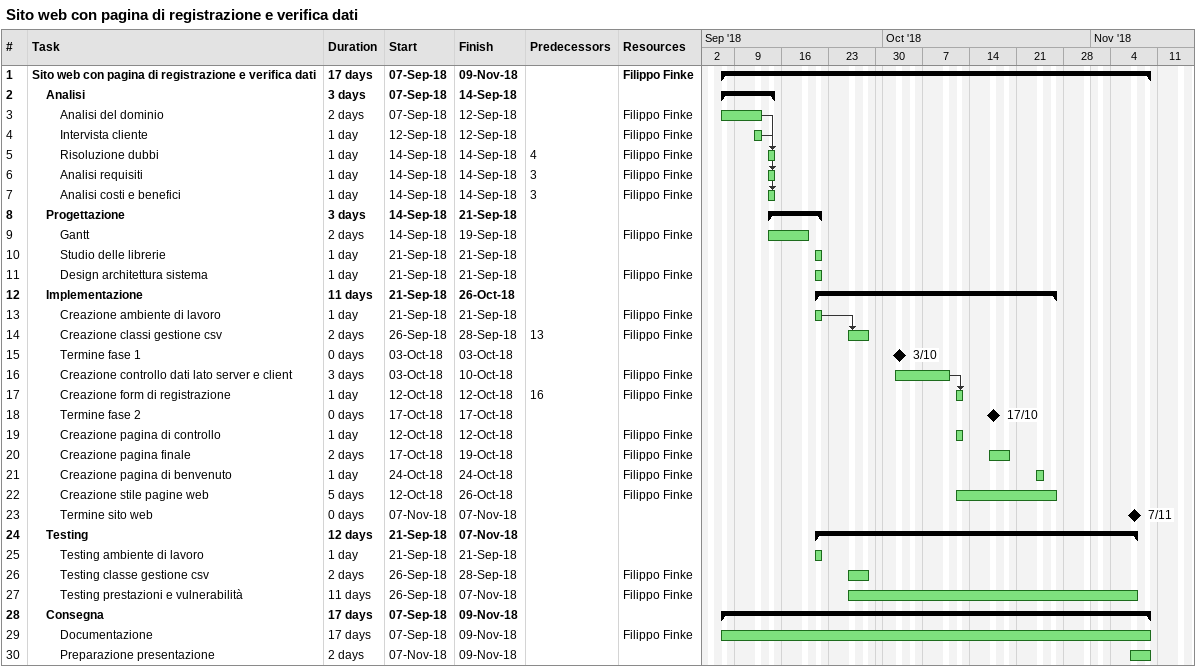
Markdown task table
Sito web con pagina di registrazione e verifica dati

| ID | Level | Task | Duration | Start | Finish | Predecessors | Resources |
|---|---|---|---|---|---|---|---|
| 1 | 1 | **Sito web con pagina di registrazione e verifica dati** | 17d | 2018-09-07 | 2018-11-09 |  | Filippo Finke |
| 2 | 2 | **Analisi** | 3d | 2018-09-07 | 2018-09-14 |  |  |
| 3 | 3 | Analisi del dominio | 2d | 2018-09-07 | 2018-09-12 |  | Filippo Finke |
| 4 | 3 | Intervista cliente | 1d | 2018-09-12 | 2018-09-12 |  | Filippo Finke |
| 5 | 3 | Risoluzione dubbi | 1d | 2018-09-14 | 2018-09-14 | 4 | Filippo Finke |
| 6 | 3 | Analisi requisiti | 1d | 2018-09-14 | 2018-09-14 | 3 | Filippo Finke |
| 7 | 3 | Analisi costi e benefici | 1d | 2018-09-14 | 2018-09-14 | 3 | Filippo Finke |
| 8 | 2 | **Progettazione** | 3d | 2018-09-14 | 2018-09-21 |  |  |
| 9 | 3 | Gantt | 2d | 2018-09-14 | 2018-09-19 |  | Filippo Finke |
| 10 | 3 | Studio delle librerie | 1d | 2018-09-21 | 2018-09-21 |  |  |
| 11 | 3 | Design architettura sistema | 1d | 2018-09-21 | 2018-09-21 |  | Filippo Finke |
| 12 | 2 | **Implementazione** | 11d | 2018-09-21 | 2018-10-26 |  |  |
| 13 | 3 | Creazione ambiente di lavoro | 1d | 2018-09-21 | 2018-09-21 |  | Filippo Finke |
| 14 | 3 | Creazione classi gestione csv | 2d | 2018-09-26 | 2018-09-28 | 13 | Filippo Finke |
| 15 | 3 | Termine fase 1 | 0d | 2018-10-03 | 2018-10-03 |  |  |
| 16 | 3 | Creazione controllo dati lato server e client | 3d | 2018-10-03 | 2018-10-10 |  | Filippo Finke |
| 17 | 3 | Creazione form di registrazione | 1d | 2018-10-12 | 2018-10-12 | 16 | Filippo Finke |
| 18 | 3 | Termine fase 2 | 0d | 2018-10-17 | 2018-10-17 |  |  |
| 19 | 3 | Creazione pagina di controllo | 1d | 2018-10-12 | 2018-10-12 |  | Filippo Finke |
| 20 | 3 | Creazione pagina finale | 2d | 2018-10-17 | 2018-10-19 |  | Filippo Finke |
| 21 | 3 | Creazione pagina di benvenuto | 1d | 2018-10-24 | 2018-10-24 |  | Filippo Finke |
| 22 | 3 | Creazione stile pagine web | 5d | 2018-10-12 | 2018-10-26 |  | Filippo Finke |
| 23 | 3 | Termine sito web | 0d | 2018-11-07 | 2018-11-07 |  |  |
| 24 | 2 | **Testing** | 12d | 2018-09-21 | 2018-11-07 |  |  |
| 25 | 3 | Testing ambiente di lavoro | 1d | 2018-09-21 | 2018-09-21 |  |  |
| 26 | 3 | Testing classe gestione csv | 2d | 2018-09-26 | 2018-09-28 |  | Filippo Finke |
| 27 | 3 | Testing prestazioni e vulnerabilità | 11d | 2018-09-26 | 2018-11-07 |  | Filippo Finke |
| 28 | 2 | **Consegna** | 17d | 2018-09-07 | 2018-11-09 |  |  |
| 29 | 3 | Documentazione | 17d | 2018-09-07 | 2018-11-09 |  | Filippo Finke |
| 30 | 3 | Preparazione presentazione | 2d | 2018-11-07 | 2018-11-09 |  |  |
